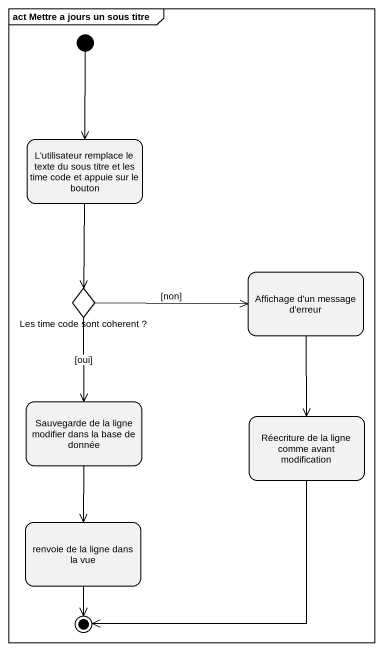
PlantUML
@startuml
mainframe act Mettre a jours un sous titre
hide empty description
state "L'utilisateur remplace le texte du sous titre et les time code et appuie sur le bouton" as L_utilisateur_remplace_le
state "Les time code sont coherent ?" as Les_time_code_sont_coherent <<choice>>
state "Affichage d'un message d'erreur" as Affichage_d_un_message_d
state "Sauvegarde de la ligne modifier dans la base de donnée" as Sauvegarde_de_la_ligne
state "Réecriture de la ligne comme avant modification" as Réecriture_de_la_ligne
state "renvoie de la ligne dans la vue" as renvoie_de_la_ligne_dans_la
[*] --> L_utilisateur_remplace_le
L_utilisateur_remplace_le --> Les_time_code_sont_coherent
Les_time_code_sont_coherent -right-> Affichage_d_un_message_d : [non]
Les_time_code_sont_coherent --> Sauvegarde_de_la_ligne : [oui]
Affichage_d_un_message_d --> Réecriture_de_la_ligne
Sauvegarde_de_la_ligne --> renvoie_de_la_ligne_dans_la
Réecriture_de_la_ligne --> [*]
renvoie_de_la_ligne_dans_la --> [*]
@enduml
